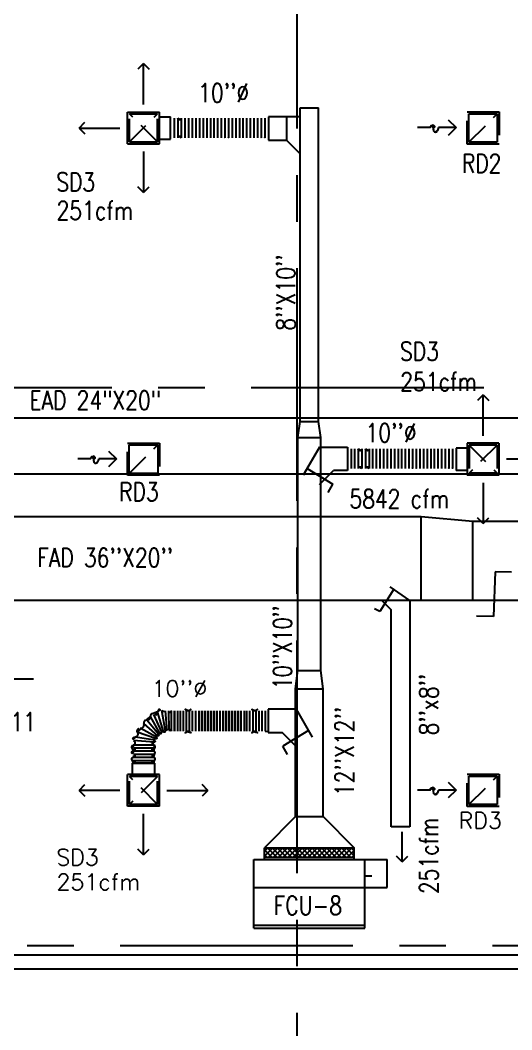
# Model space of a CAD drawing. Extents: x 417866029 to 417866302, y 43498040 to 43498122.
# Drawn here: x 417866083 to 417866088.28, y 43498077 to 43498087.85 of the extents above; entities that cross this region are included whole.
import ezdxf

# ---------------------------------------------------------------- set-up
doc = ezdxf.new("R2010")
doc.units = 0
doc.header["$MEASUREMENT"] = 0
doc.linetypes.add('CENTERX2', pattern=[4, 2.5, -0.5, 0.5, -0.5])
doc.linetypes.add('HIDDEN', pattern=[0.375, 0.25, -0.125])
doc.layers.get('0').update_dxf_attribs({"linetype": 'CONTINUOUS'})
for name, color, linetype in [('AXES', 11, 'CENTERX2'), ('DUCT', 6, 'CONTINUOUS'), ('EXDUCT', 10, 'CONTINUOUS'), ('FCU', 6, 'CONTINUOUS'), ('M-AC-FLEX', 7, 'CONTINUOUS'), ('M-EGU.', 2, 'CONTINUOUS'), ('M-TEXT', 2, 'CONTINUOUS'), ('PSUPPLY', 3, 'HIDDEN'), ('WALL', 9, 'CONTINUOUS')]:
    doc.layers.add(name, color=color, linetype=linetype)
doc.styles.add('ROMANS', font='ROMANS.shx', dxfattribs={"width": 0.6})

# ---------------------------------------------------------------- blocks, each defined once
blk = doc.blocks.new('*X40')
at = {"color": 0}
for p, q in [((-750, 2538), (-672, 2616)), ((-750, 2591), (-725, 2616)), ((-660, 2516), (-750, 2606)), ((-719, 2516), (-619, 2616)), ((-607, 2516), (-707, 2616)), ((-666, 2516), (-566, 2616)), ((-554, 2516), (-654, 2616)), ((-613, 2516), (-513, 2616)), ((-501, 2516), (-601, 2616)), ((-560, 2516), (-460, 2616)), ((-448, 2516), (-548, 2616)), ((-507, 2516), (-407, 2616)), ((-394, 2516), (-494, 2616)), ((-454, 2516), (-354, 2616)), ((-341, 2516), (-441, 2616)), ((-401, 2516), (-301, 2616)), ((-288, 2516), (-388, 2616)), ((-348, 2516), (-248, 2616)), ((-235, 2516), (-335, 2616)), ((-295, 2516), (-195, 2616)), ((-182, 2516), (-282, 2616)), ((-242, 2516), (-142, 2616)), ((-129, 2516), (-229, 2616)), ((-189, 2516), (-89, 2616)), ((-76, 2516), (-176, 2616)), ((-136, 2516), (-36, 2616)), ((-23, 2516), (-123, 2616)), ((-83, 2516), (17, 2616)), ((30, 2516), (-70, 2616)), ((-30, 2516), (70, 2616)), ((83, 2516), (-17, 2616)), ((23, 2516), (123, 2616)), ((136, 2516), (36, 2616)), ((76, 2516), (176, 2616)), ((189, 2516), (89, 2616)), ((215, 2543), (142, 2616)), ((215, 2596), (195, 2616)), ((-713, 2516), (-750, 2553)), ((129, 2516), (215, 2601)), ((182, 2516), (215, 2548))]:
    blk.add_line(p, q, dxfattribs=at)

msp = doc.modelspace()

# ---------------------------------------------------------------- linework, layer by layer
at = {"layer": 'AXES'}
for p, q in [((417866085.974, 43498046.686), (417866085.974, 43498105.506)), ((417866029.482, 43498083.906), (417866098.574, 43498083.906)), ((417866098.574, 43498077.906), (417866029.482, 43498077.906))]:
    msp.add_line(p, q, dxfattribs=at)
at = {"layer": 'DUCT'}
for p, q in [((417866086.01, 43498086.812), (417866085.666, 43498086.812)), ((417866085.666, 43498086.812), (417866085.666, 43498086.562)), ((417866085.86, 43498086.812), (417866085.86, 43498086.562)), ((417866085.666, 43498086.562), (417866085.86, 43498086.562)), ((417866086.01, 43498086.412), (417866085.86, 43498086.562)), ((417866086.215, 43498083.264), (417866086.041, 43498082.963)), ((417866086.215, 43498083.264), (417866086.515, 43498083.264)), ((417866086.515, 43498083.264), (417866086.515, 43498083.014)), ((417866086.083, 43498083.035), (417866086.36, 43498082.867)), ((417866086.215, 43498082.864), (417866086.365, 43498083.014)), ((417866086.515, 43498083.014), (417866086.365, 43498083.014)), ((417866087.013, 43498081.738), (417866086.862, 43498081.499)), ((417866087.186, 43498081.617), (417866086.976, 43498081.764)), ((417866086.886, 43498081.617), (417866086.986, 43498081.517)), ((417866087.186, 43498081.617), (417866087.186, 43498079.184)), ((417866086.862, 43498081.499), (417866086.806, 43498081.528)), ((417866086.862, 43498081.499), (417866086.862, 43498081.499)), ((417866086.986, 43498079.184), (417866086.986, 43498081.517)), ((417866085.964, 43498080.448), (417866085.664, 43498080.448)), ((417866085.664, 43498080.448), (417866085.664, 43498080.198)), ((417866085.964, 43498080.448), (417866086.138, 43498080.147)), ((417866085.664, 43498080.198), (417866085.814, 43498080.198)), ((417866085.964, 43498080.048), (417866085.814, 43498080.198)), ((417866086.097, 43498080.218), (417866085.82, 43498080.051)), ((417866087.186, 43498079.184), (417866086.986, 43498079.184))]:
    msp.add_line(p, q, dxfattribs=at)
at = {"layer": 'DUCT', "linetype": 'ByBlock'}
for p, q in [((417866086.006, 43498083.539), (417866086.006, 43498086.909)), ((417866086.006, 43498086.909), (417866086.206, 43498086.909)), ((417866086.206, 43498083.539), (417866086.206, 43498086.909)), ((417866085.981, 43498083.369), (417866086.006, 43498083.539)), ((417866086.006, 43498083.539), (417866086.206, 43498083.539)), ((417866086.231, 43498083.369), (417866086.206, 43498083.539)), ((417866085.981, 43498080.863), (417866085.981, 43498083.369)), ((417866085.981, 43498083.369), (417866086.231, 43498083.369)), ((417866086.231, 43498080.863), (417866086.231, 43498083.369)), ((417866081.583, 43498082.52), (417866087.309, 43498082.52)), ((417866087.309, 43498081.62), (417866087.309, 43498082.52)), ((417866087.309, 43498082.52), (417866087.863, 43498082.47)), ((417866087.863, 43498082.47), (417866088.37, 43498082.47)), ((417866087.863, 43498081.62), (417866087.863, 43498082.47)), ((417866088.102, 43498081.924), (417866088.084, 43498081.443)), ((417866088.28, 43498081.919), (417866088.102, 43498081.924)), ((417866081.583, 43498081.62), (417866098.303, 43498081.62)), ((417866088.084, 43498081.443), (417866087.901, 43498081.447)), ((417866085.956, 43498080.667), (417866085.981, 43498080.863)), ((417866085.981, 43498080.863), (417866086.231, 43498080.863)), ((417866086.256, 43498080.667), (417866086.231, 43498080.863)), ((417866085.956, 43498079.296), (417866085.956, 43498080.667)), ((417866085.956, 43498080.667), (417866086.256, 43498080.667)), ((417866086.256, 43498079.296), (417866086.256, 43498080.667)), ((417866085.956, 43498079.296), (417866085.623, 43498078.959)), ((417866085.956, 43498079.296), (417866086.256, 43498079.296)), ((417866086.256, 43498079.296), (417866086.588, 43498078.959))]:
    msp.add_line(p, q, dxfattribs=at)
at = {"layer": 'DUCT', "linetype": 'HIDDEN'}
for p, q in [((417866086.308, 43498082.777), (417866086.36, 43498082.867)), ((417866085.872, 43498079.961), (417866085.82, 43498080.051))]:
    msp.add_line(p, q, dxfattribs=at)
at = {"layer": 'EXDUCT', "linetype": 'ByBlock'}
for p, q in [((417866082.083, 43498083.578), (417866097.089, 43498083.578)), ((417866081.683, 43498082.978), (417866097.089, 43498082.978))]:
    msp.add_line(p, q, dxfattribs=at)
at = {"layer": 'FCU', "color": 3}
for p, q in [((417866085.623, 43498078.959), (417866086.588, 43498078.959)), ((417866085.623, 43498078.834), (417866085.623, 43498078.959)), ((417866086.588, 43498078.834), (417866086.588, 43498078.959)), ((417866085.623, 43498078.859), (417866086.588, 43498078.859)), ((417866086.703, 43498078.834), (417866086.941, 43498078.834)), ((417866086.941, 43498078.534), (417866086.941, 43498078.834)), ((417866086.703, 43498078.659), (417866086.776, 43498078.659)), ((417866086.703, 43498078.534), (417866086.941, 43498078.534)), ((417866085.509, 43498078.129), (417866086.703, 43498078.129))]:
    msp.add_line(p, q, dxfattribs=at)
at = {"layer": 'FCU', "color": 6}
for p, q in [((417866085.509, 43498078.097), (417866085.509, 43498078.834)), ((417866085.509, 43498078.834), (417866086.703, 43498078.834)), ((417866086.703, 43498078.097), (417866086.703, 43498078.834)), ((417866085.509, 43498078.534), (417866086.703, 43498078.534)), ((417866085.509, 43498078.097), (417866086.703, 43498078.097))]:
    msp.add_line(p, q, dxfattribs=at)
at = {"layer": 'M-AC-FLEX', "color": 11}
for p, q in [((417866084.653, 43498086.798), (417866084.653, 43498086.587)), ((417866084.691, 43498086.798), (417866084.691, 43498086.587)), ((417866084.691, 43498086.798), (417866084.691, 43498086.587)), ((417866084.73, 43498086.798), (417866084.73, 43498086.587)), ((417866084.73, 43498086.798), (417866084.73, 43498086.587)), ((417866084.769, 43498086.798), (417866084.769, 43498086.587)), ((417866084.808, 43498086.798), (417866084.808, 43498086.587)), ((417866084.847, 43498086.798), (417866084.847, 43498086.587)), ((417866084.886, 43498086.798), (417866084.886, 43498086.587)), ((417866084.925, 43498086.798), (417866084.925, 43498086.587)), ((417866084.964, 43498086.798), (417866084.964, 43498086.587)), ((417866085.003, 43498086.798), (417866085.003, 43498086.587)), ((417866085.042, 43498086.798), (417866085.042, 43498086.587)), ((417866085.081, 43498086.798), (417866085.081, 43498086.587)), ((417866085.12, 43498086.798), (417866085.12, 43498086.587)), ((417866085.159, 43498086.798), (417866085.159, 43498086.587)), ((417866085.198, 43498086.798), (417866085.198, 43498086.587)), ((417866085.237, 43498086.798), (417866085.237, 43498086.587)), ((417866085.276, 43498086.798), (417866085.276, 43498086.587)), ((417866085.315, 43498086.798), (417866085.315, 43498086.587)), ((417866085.354, 43498086.798), (417866085.354, 43498086.587)), ((417866085.393, 43498086.798), (417866085.393, 43498086.587)), ((417866085.432, 43498086.798), (417866085.432, 43498086.587)), ((417866085.471, 43498086.798), (417866085.471, 43498086.587)), ((417866085.51, 43498086.798), (417866085.51, 43498086.587)), ((417866085.549, 43498086.798), (417866085.549, 43498086.587)), ((417866085.588, 43498086.798), (417866085.588, 43498086.587)), ((417866085.627, 43498086.798), (417866085.627, 43498086.587)), ((417866086.554, 43498083.245), (417866086.554, 43498083.034)), ((417866086.593, 43498083.245), (417866086.593, 43498083.034)), ((417866086.632, 43498083.245), (417866086.632, 43498083.034)), ((417866086.632, 43498083.245), (417866086.632, 43498083.034)), ((417866086.671, 43498083.245), (417866086.671, 43498083.034)), ((417866086.671, 43498083.245), (417866086.671, 43498083.034)), ((417866086.671, 43498083.245), (417866086.671, 43498083.034)), ((417866086.709, 43498083.245), (417866086.709, 43498083.034)), ((417866086.709, 43498083.245), (417866086.709, 43498083.034)), ((417866086.709, 43498083.245), (417866086.709, 43498083.034)), ((417866086.748, 43498083.245), (417866086.748, 43498083.034)), ((417866086.748, 43498083.245), (417866086.748, 43498083.034)), ((417866086.786, 43498083.245), (417866086.786, 43498083.034)), ((417866086.825, 43498083.245), (417866086.825, 43498083.034)), ((417866086.864, 43498083.245), (417866086.864, 43498083.034)), ((417866086.903, 43498083.245), (417866086.903, 43498083.034)), ((417866086.942, 43498083.245), (417866086.942, 43498083.034)), ((417866086.981, 43498083.245), (417866086.981, 43498083.034)), ((417866087.02, 43498083.245), (417866087.02, 43498083.034)), ((417866087.059, 43498083.245), (417866087.059, 43498083.034)), ((417866087.098, 43498083.245), (417866087.098, 43498083.034)), ((417866087.137, 43498083.245), (417866087.137, 43498083.034)), ((417866087.176, 43498083.245), (417866087.176, 43498083.034)), ((417866087.215, 43498083.245), (417866087.215, 43498083.034)), ((417866087.254, 43498083.245), (417866087.254, 43498083.034)), ((417866087.293, 43498083.245), (417866087.293, 43498083.034)), ((417866087.332, 43498083.245), (417866087.332, 43498083.034)), ((417866087.371, 43498083.245), (417866087.371, 43498083.034)), ((417866087.41, 43498083.245), (417866087.41, 43498083.034)), ((417866087.449, 43498083.245), (417866087.449, 43498083.034)), ((417866087.488, 43498083.245), (417866087.488, 43498083.034)), ((417866087.527, 43498083.245), (417866087.527, 43498083.034)), ((417866087.566, 43498083.245), (417866087.566, 43498083.034)), ((417866087.605, 43498083.245), (417866087.605, 43498083.034)), ((417866087.644, 43498083.245), (417866087.644, 43498083.034)), ((417866084.539, 43498080.208), (417866084.475, 43498080.42)), ((417866084.559, 43498080.212), (417866084.522, 43498080.436)), ((417866084.577, 43498080.219), (417866084.559, 43498080.43)), ((417866084.592, 43498080.43), (417866084.595, 43498080.222)), ((417866084.624, 43498080.212), (417866084.624, 43498080.43)), ((417866084.657, 43498080.212), (417866084.657, 43498080.43)), ((417866084.657, 43498080.43), (417866084.657, 43498080.212)), ((417866084.69, 43498080.43), (417866084.69, 43498080.212)), ((417866084.722, 43498080.212), (417866084.722, 43498080.43)), ((417866084.754, 43498080.212), (417866084.754, 43498080.43)), ((417866084.787, 43498080.212), (417866084.787, 43498080.43)), ((417866084.787, 43498080.212), (417866084.787, 43498080.43)), ((417866084.787, 43498080.212), (417866084.787, 43498080.43)), ((417866084.787, 43498080.212), (417866084.787, 43498080.43)), ((417866084.819, 43498080.212), (417866084.819, 43498080.43)), ((417866084.819, 43498080.212), (417866084.819, 43498080.43)), ((417866084.819, 43498080.212), (417866084.819, 43498080.43)), ((417866084.819, 43498080.212), (417866084.819, 43498080.43)), ((417866084.852, 43498080.212), (417866084.852, 43498080.43)), ((417866084.885, 43498080.212), (417866084.885, 43498080.43)), ((417866084.917, 43498080.43), (417866084.917, 43498080.212)), ((417866084.949, 43498080.212), (417866084.949, 43498080.43)), ((417866084.949, 43498080.43), (417866084.949, 43498080.212)), ((417866084.949, 43498080.212), (417866084.949, 43498080.43)), ((417866084.982, 43498080.212), (417866084.982, 43498080.43)), ((417866084.982, 43498080.212), (417866084.982, 43498080.43)), ((417866084.982, 43498080.43), (417866084.982, 43498080.212)), ((417866085.014, 43498080.43), (417866085.014, 43498080.212)), ((417866085.014, 43498080.212), (417866085.014, 43498080.43)), ((417866085.046, 43498080.212), (417866085.046, 43498080.43)), ((417866085.046, 43498080.43), (417866085.046, 43498080.212)), ((417866085.079, 43498080.212), (417866085.079, 43498080.43)), ((417866085.079, 43498080.212), (417866085.079, 43498080.43)), ((417866085.079, 43498080.43), (417866085.079, 43498080.212)), ((417866085.112, 43498080.212), (417866085.112, 43498080.43)), ((417866085.112, 43498080.43), (417866085.112, 43498080.212)), ((417866085.112, 43498080.212), (417866085.112, 43498080.43)), ((417866085.144, 43498080.43), (417866085.144, 43498080.212)), ((417866085.176, 43498080.43), (417866085.176, 43498080.212)), ((417866085.209, 43498080.212), (417866085.209, 43498080.43)), ((417866085.209, 43498080.43), (417866085.209, 43498080.212)), ((417866085.209, 43498080.212), (417866085.209, 43498080.43)), ((417866085.241, 43498080.212), (417866085.241, 43498080.43)), ((417866085.241, 43498080.212), (417866085.241, 43498080.43)), ((417866085.241, 43498080.43), (417866085.241, 43498080.212)), ((417866085.274, 43498080.212), (417866085.274, 43498080.43)), ((417866085.274, 43498080.43), (417866085.274, 43498080.212)), ((417866085.306, 43498080.43), (417866085.306, 43498080.212)), ((417866085.306, 43498080.212), (417866085.306, 43498080.43)), ((417866085.339, 43498080.212), (417866085.339, 43498080.43)), ((417866085.339, 43498080.212), (417866085.339, 43498080.43)), ((417866085.339, 43498080.43), (417866085.339, 43498080.212)), ((417866085.371, 43498080.212), (417866085.371, 43498080.43)), ((417866085.371, 43498080.43), (417866085.371, 43498080.212)), ((417866085.371, 43498080.212), (417866085.371, 43498080.43)), ((417866085.404, 43498080.43), (417866085.404, 43498080.212)), ((417866085.436, 43498080.212), (417866085.436, 43498080.43)), ((417866085.468, 43498080.212), (417866085.468, 43498080.43)), ((417866085.501, 43498080.212), (417866085.501, 43498080.43)), ((417866085.501, 43498080.212), (417866085.501, 43498080.43)), ((417866085.501, 43498080.212), (417866085.501, 43498080.43)), ((417866085.501, 43498080.212), (417866085.501, 43498080.43)), ((417866085.534, 43498080.212), (417866085.534, 43498080.43)), ((417866085.534, 43498080.212), (417866085.534, 43498080.43)), ((417866085.534, 43498080.212), (417866085.534, 43498080.43)), ((417866085.534, 43498080.212), (417866085.534, 43498080.43)), ((417866085.566, 43498080.212), (417866085.566, 43498080.43)), ((417866085.599, 43498080.212), (417866085.599, 43498080.43)), ((417866085.631, 43498080.43), (417866085.631, 43498080.212)), ((417866084.484, 43498080.179), (417866084.362, 43498080.328)), ((417866084.498, 43498080.19), (417866084.398, 43498080.37)), ((417866084.519, 43498080.2), (417866084.434, 43498080.392)), ((417866084.454, 43498080.134), (417866084.256, 43498080.201)), ((417866084.465, 43498080.147), (417866084.289, 43498080.243)), ((417866084.476, 43498080.163), (417866084.329, 43498080.295)), ((417866084.433, 43498080.094), (417866084.216, 43498080.111)), ((417866084.444, 43498080.116), (417866084.236, 43498080.147)), ((417866084.433, 43498080.062), (417866084.215, 43498080.062)), ((417866084.433, 43498080.029), (417866084.215, 43498080.029)), ((417866084.433, 43498079.997), (417866084.215, 43498079.997)), ((417866084.215, 43498079.965), (417866084.433, 43498079.965)), ((417866084.215, 43498079.932), (417866084.433, 43498079.932)), ((417866084.215, 43498079.899), (417866084.433, 43498079.899)), ((417866084.215, 43498079.899), (417866084.433, 43498079.899)), ((417866084.215, 43498079.867), (417866084.433, 43498079.867)), ((417866084.215, 43498079.867), (417866084.433, 43498079.867))]:
    msp.add_line(p, q, dxfattribs=at)
at = {"layer": 'M-AC-FLEX'}
for points in [[(417866084.614, 43498086.798, 1), (417866084.653, 43498086.798, -1.018005), (417866084.691, 43498086.798)], [(417866084.886, 43498086.798, -1), (417866084.847, 43498086.798, 1), (417866084.808, 43498086.798, -1), (417866084.769, 43498086.798, 1.018005), (417866084.73, 43498086.798)], [(417866084.847, 43498086.798, 1), (417866084.886, 43498086.798, -1), (417866084.925, 43498086.798)], [(417866084.964, 43498086.798, -1), (417866084.925, 43498086.798, 1), (417866084.886, 43498086.798)], [(417866084.925, 43498086.798, 1), (417866084.964, 43498086.798, -1), (417866085.003, 43498086.798)], [(417866085.042, 43498086.798, -1), (417866085.003, 43498086.798, 1), (417866084.964, 43498086.798)], [(417866085.003, 43498086.798, 1), (417866085.042, 43498086.798, -1), (417866085.081, 43498086.798, 0.000618), (417866085.081, 43498086.798, 0.000618)], [(417866085.12, 43498086.798, -1), (417866085.081, 43498086.798, 1), (417866085.042, 43498086.798, -0.000618), (417866085.042, 43498086.798, -0.000618)], [(417866085.081, 43498086.798, 1), (417866085.12, 43498086.798, -1), (417866085.159, 43498086.798)], [(417866085.198, 43498086.798, -1), (417866085.159, 43498086.798, 1), (417866085.12, 43498086.798)], [(417866085.159, 43498086.798, 1), (417866085.198, 43498086.798, -1), (417866085.237, 43498086.798)], [(417866085.236, 43498086.795, 1.091277), (417866085.198, 43498086.798)], [(417866085.198, 43498086.795, -1.091277), (417866085.237, 43498086.798)], [(417866085.276, 43498086.798, -1), (417866085.237, 43498086.798, 1), (417866085.198, 43498086.798)], [(417866085.237, 43498086.798, 1), (417866085.276, 43498086.798, -1), (417866085.315, 43498086.798)], [(417866085.354, 43498086.798, -1), (417866085.315, 43498086.798, 1), (417866085.276, 43498086.798)], [(417866085.315, 43498086.798, 1), (417866085.354, 43498086.798, -1), (417866085.393, 43498086.798, 0.000618), (417866085.393, 43498086.798, 0.000618)], [(417866085.432, 43498086.798, -1), (417866085.393, 43498086.798, 1), (417866085.354, 43498086.798, -0.000618), (417866085.354, 43498086.798, -0.000618)], [(417866085.393, 43498086.798, 1), (417866085.432, 43498086.798, -1), (417866085.471, 43498086.798, 0.000618), (417866085.471, 43498086.798, 0.000618)], [(417866085.51, 43498086.798, -1), (417866085.471, 43498086.798, 1), (417866085.432, 43498086.798, -0.000618), (417866085.432, 43498086.798, -0.000618)], [(417866085.471, 43498086.798, 1), (417866085.51, 43498086.798, -1), (417866085.549, 43498086.798)], [(417866085.588, 43498086.798, -1), (417866085.549, 43498086.798, 1), (417866085.51, 43498086.798)], [(417866085.549, 43498086.798, 1), (417866085.588, 43498086.798, -1), (417866085.627, 43498086.798)], [(417866085.588, 43498086.795, -1.091277), (417866085.627, 43498086.798)], [(417866085.666, 43498086.798, -1), (417866085.627, 43498086.798, 1), (417866085.588, 43498086.798)], [(417866085.626, 43498086.795, 1.091277), (417866085.588, 43498086.798)], [(417866085.627, 43498086.798, 0.998764), (417866085.666, 43498086.798, 0.998764)], [(417866084.614, 43498086.587, -1), (417866084.653, 43498086.587, 1.018005), (417866084.691, 43498086.587)], [(417866084.886, 43498086.587, 1), (417866084.847, 43498086.587, -1), (417866084.808, 43498086.587, 1), (417866084.769, 43498086.587, -1.018005), (417866084.73, 43498086.587)], [(417866084.847, 43498086.587, -1), (417866084.886, 43498086.587, 1), (417866084.925, 43498086.587)], [(417866084.964, 43498086.587, 1), (417866084.925, 43498086.587, -1), (417866084.886, 43498086.587)], [(417866084.925, 43498086.587, -1), (417866084.964, 43498086.587, 1), (417866085.003, 43498086.587)], [(417866085.042, 43498086.587, 1), (417866085.003, 43498086.587, -1), (417866084.964, 43498086.587)], [(417866085.003, 43498086.587, -1), (417866085.042, 43498086.587, 1), (417866085.081, 43498086.587)], [(417866085.12, 43498086.587, 1), (417866085.081, 43498086.587, -1), (417866085.042, 43498086.587)], [(417866085.081, 43498086.587, -1), (417866085.12, 43498086.587, 1), (417866085.159, 43498086.587)], [(417866085.198, 43498086.587, 1), (417866085.159, 43498086.587, -1), (417866085.12, 43498086.587)], [(417866085.159, 43498086.587, -1), (417866085.198, 43498086.587, 1), (417866085.237, 43498086.587)], [(417866085.276, 43498086.587, 1), (417866085.237, 43498086.587, -1), (417866085.198, 43498086.587)], [(417866085.237, 43498086.587, -1), (417866085.276, 43498086.587, 1), (417866085.315, 43498086.587)], [(417866085.354, 43498086.587, 1), (417866085.315, 43498086.587, -1), (417866085.276, 43498086.587)], [(417866085.315, 43498086.587, -1), (417866085.354, 43498086.587, 1), (417866085.393, 43498086.587)], [(417866085.432, 43498086.587, 1), (417866085.393, 43498086.587, -1), (417866085.354, 43498086.587)], [(417866085.393, 43498086.587, -1), (417866085.432, 43498086.587, 1), (417866085.471, 43498086.587)], [(417866085.51, 43498086.587, 1), (417866085.471, 43498086.587, -1), (417866085.432, 43498086.587)], [(417866085.471, 43498086.587, -1), (417866085.51, 43498086.587, 1), (417866085.549, 43498086.587)], [(417866085.588, 43498086.587, 1), (417866085.549, 43498086.587, -1), (417866085.51, 43498086.587)], [(417866085.549, 43498086.587, -1), (417866085.588, 43498086.587, 1), (417866085.627, 43498086.587)], [(417866085.666, 43498086.587, 1), (417866085.627, 43498086.587, -1), (417866085.588, 43498086.587)], [(417866085.627, 43498086.587, -1), (417866085.666, 43498086.587)], [(417866085.196, 43498086.595, -0.100539), (417866085.198, 43498086.587, 1), (417866085.237, 43498086.587)], [(417866085.238, 43498086.595, 0.100539), (417866085.237, 43498086.587, -1), (417866085.198, 43498086.587)], [(417866085.586, 43498086.595, -0.100539), (417866085.588, 43498086.587, 1), (417866085.627, 43498086.587)], [(417866085.628, 43498086.595, 0.100539), (417866085.627, 43498086.587, -1), (417866085.588, 43498086.587)], [(417866085.666, 43498086.587, 0.000874), (417866085.666, 43498086.587, 0.000874)], [(417866086.515, 43498083.245, -1), (417866086.554, 43498083.245, 1), (417866086.593, 43498083.245, -1.018005), (417866086.632, 43498083.245)], [(417866086.632, 43498083.245, 1), (417866086.671, 43498083.245, -1.018005), (417866086.709, 43498083.245)], [(417866086.748, 43498083.245, -1), (417866086.709, 43498083.245, 1.018005), (417866086.671, 43498083.245)], [(417866086.903, 43498083.245, -1), (417866086.864, 43498083.245, 1), (417866086.825, 43498083.245, -1), (417866086.786, 43498083.245, 1.018005), (417866086.748, 43498083.245)], [(417866086.864, 43498083.245, 1), (417866086.903, 43498083.245, -1), (417866086.942, 43498083.245)], [(417866086.981, 43498083.245, -1), (417866086.942, 43498083.245, 1), (417866086.903, 43498083.245)], [(417866086.942, 43498083.245, 1), (417866086.981, 43498083.245, -1), (417866087.02, 43498083.245)], [(417866087.059, 43498083.245, -1), (417866087.02, 43498083.245, 1), (417866086.981, 43498083.245)], [(417866087.02, 43498083.245, 1), (417866087.059, 43498083.245, -1), (417866087.098, 43498083.245, 0.000618), (417866087.098, 43498083.245, 0.000618)], [(417866087.137, 43498083.245, -1), (417866087.098, 43498083.245, 1), (417866087.059, 43498083.245, -0.000618), (417866087.059, 43498083.245, -0.000618)], [(417866087.098, 43498083.245, 1), (417866087.137, 43498083.245, -1), (417866087.176, 43498083.245)], [(417866087.215, 43498083.245, -1), (417866087.176, 43498083.245, 1), (417866087.137, 43498083.245)], [(417866087.176, 43498083.245, 1), (417866087.215, 43498083.245, -1), (417866087.254, 43498083.245)], [(417866087.254, 43498083.242, 1.091277), (417866087.215, 43498083.245)], [(417866087.216, 43498083.242, -1.091277), (417866087.254, 43498083.245)], [(417866087.293, 43498083.245, -1), (417866087.254, 43498083.245, 1), (417866087.215, 43498083.245)], [(417866087.254, 43498083.245, 1), (417866087.293, 43498083.245, -1), (417866087.332, 43498083.245)], [(417866087.371, 43498083.245, -1), (417866087.332, 43498083.245, 1), (417866087.293, 43498083.245)], [(417866087.332, 43498083.245, 1), (417866087.371, 43498083.245, -1), (417866087.41, 43498083.245, 0.000618), (417866087.41, 43498083.245, 0.000618)], [(417866087.449, 43498083.245, -1), (417866087.41, 43498083.245, 1), (417866087.371, 43498083.245, -0.000618), (417866087.371, 43498083.245, -0.000618)], [(417866087.41, 43498083.245, 1), (417866087.449, 43498083.245, -1), (417866087.488, 43498083.245, 0.000618), (417866087.488, 43498083.245, 0.000618)], [(417866087.527, 43498083.245, -1), (417866087.488, 43498083.245, 1), (417866087.449, 43498083.245, -0.000618), (417866087.449, 43498083.245, -0.000618)], [(417866087.488, 43498083.245, 1), (417866087.527, 43498083.245, -1), (417866087.566, 43498083.245)], [(417866087.605, 43498083.245, -1), (417866087.566, 43498083.245, 1), (417866087.527, 43498083.245)], [(417866087.566, 43498083.245, 1), (417866087.605, 43498083.245, -1), (417866087.644, 43498083.245)], [(417866087.606, 43498083.242, -1.091277), (417866087.644, 43498083.245)], [(417866087.683, 43498083.245, -1), (417866087.644, 43498083.245, 1), (417866087.605, 43498083.245)], [(417866087.644, 43498083.242, 1.091277), (417866087.605, 43498083.245)], [(417866087.644, 43498083.245, 0.998764), (417866087.683, 43498083.245, 0.998764)], [(417866086.515, 43498083.034, 1), (417866086.554, 43498083.034, -1), (417866086.593, 43498083.034, 1.018005), (417866086.632, 43498083.034)], [(417866086.632, 43498083.034, -1), (417866086.671, 43498083.034, 1.018005), (417866086.709, 43498083.034)], [(417866086.748, 43498083.034, 1), (417866086.709, 43498083.034, -1.018005), (417866086.671, 43498083.034)], [(417866086.903, 43498083.034, 1), (417866086.864, 43498083.034, -1), (417866086.825, 43498083.034, 1), (417866086.786, 43498083.034, -1.018005), (417866086.748, 43498083.034)], [(417866086.864, 43498083.034, -1), (417866086.903, 43498083.034, 1), (417866086.942, 43498083.034)], [(417866086.981, 43498083.034, 1), (417866086.942, 43498083.034, -1), (417866086.903, 43498083.034)], [(417866086.942, 43498083.034, -1), (417866086.981, 43498083.034, 1), (417866087.02, 43498083.034)], [(417866087.059, 43498083.034, 1), (417866087.02, 43498083.034, -1), (417866086.981, 43498083.034)], [(417866087.02, 43498083.034, -1), (417866087.059, 43498083.034, 1), (417866087.098, 43498083.034)], [(417866087.137, 43498083.034, 1), (417866087.098, 43498083.034, -1), (417866087.059, 43498083.034)], [(417866087.098, 43498083.034, -1), (417866087.137, 43498083.034, 1), (417866087.176, 43498083.034)], [(417866087.215, 43498083.034, 1), (417866087.176, 43498083.034, -1), (417866087.137, 43498083.034)], [(417866087.176, 43498083.034, -1), (417866087.215, 43498083.034, 1), (417866087.254, 43498083.034)], [(417866087.214, 43498083.042, -0.100539), (417866087.215, 43498083.034, 1), (417866087.254, 43498083.034)], [(417866087.293, 43498083.034, 1), (417866087.254, 43498083.034, -1), (417866087.215, 43498083.034)], [(417866087.256, 43498083.042, 0.100539), (417866087.254, 43498083.034, -1), (417866087.215, 43498083.034)], [(417866087.254, 43498083.034, -1), (417866087.293, 43498083.034, 1), (417866087.332, 43498083.034)], [(417866087.371, 43498083.034, 1), (417866087.332, 43498083.034, -1), (417866087.293, 43498083.034)], [(417866087.332, 43498083.034, -1), (417866087.371, 43498083.034, 1), (417866087.41, 43498083.034)], [(417866087.449, 43498083.034, 1), (417866087.41, 43498083.034, -1), (417866087.371, 43498083.034)], [(417866087.41, 43498083.034, -1), (417866087.449, 43498083.034, 1), (417866087.488, 43498083.034)], [(417866087.527, 43498083.034, 1), (417866087.488, 43498083.034, -1), (417866087.449, 43498083.034)], [(417866087.488, 43498083.034, -1), (417866087.527, 43498083.034, 1), (417866087.566, 43498083.034)], [(417866087.605, 43498083.034, 1), (417866087.566, 43498083.034, -1), (417866087.527, 43498083.034)], [(417866087.566, 43498083.034, -1), (417866087.605, 43498083.034, 1), (417866087.644, 43498083.034)], [(417866087.604, 43498083.042, -0.100539), (417866087.605, 43498083.034, 1), (417866087.644, 43498083.034)], [(417866087.683, 43498083.034, 1), (417866087.644, 43498083.034, -1), (417866087.605, 43498083.034)], [(417866087.646, 43498083.042, 0.100539), (417866087.644, 43498083.034, -1), (417866087.605, 43498083.034)], [(417866087.644, 43498083.034, -1), (417866087.683, 43498083.034)], [(417866084.475, 43498080.42, -0.652763), (417866084.434, 43498080.392, 0.764077), (417866084.398, 43498080.37, -0.428567), (417866084.362, 43498080.328, 0.696093), (417866084.329, 43498080.295)], [(417866084.475, 43498080.42, -0.665042), (417866084.522, 43498080.436)], [(417866084.522, 43498080.435, 0.575939), (417866084.559, 43498080.43, -1), (417866084.592, 43498080.43)], [(417866084.624, 43498080.43, -1), (417866084.592, 43498080.43, 1), (417866084.559, 43498080.43)], [(417866084.592, 43498080.43, 1), (417866084.624, 43498080.43, -1), (417866084.657, 43498080.43)], [(417866084.624, 43498080.43, -0.606794), (417866084.599, 43498080.417, -0.606794)], [(417866084.657, 43498080.43, 1), (417866084.624, 43498080.43)], [(417866084.624, 43498080.43, -1), (417866084.657, 43498080.43)], [(417866084.69, 43498080.43, -1), (417866084.657, 43498080.43, 1), (417866084.624, 43498080.43)], [(417866084.657, 43498080.43, 1), (417866084.69, 43498080.43)], [(417866084.819, 43498080.43, -1), (417866084.787, 43498080.43, 1), (417866084.754, 43498080.43, -1), (417866084.722, 43498080.43, 1.018005), (417866084.69, 43498080.43)], [(417866084.819, 43498080.43, -1), (417866084.787, 43498080.43, 0.67797), (417866084.759, 43498080.441, 0.67797)], [(417866084.819, 43498080.43, -1), (417866084.787, 43498080.43, 0.204245), (417866084.782, 43498080.442, 0.204245)], [(417866084.782, 43498080.442, -0.204245), (417866084.787, 43498080.43)], [(417866084.819, 43498080.43, -1), (417866084.787, 43498080.43, 0.204245), (417866084.782, 43498080.442, 0.204245)], [(417866084.782, 43498080.442, -0.204245), (417866084.787, 43498080.43)], [(417866084.787, 43498080.43, 1), (417866084.819, 43498080.43, -0.67797), (417866084.848, 43498080.441, -0.67797)], [(417866084.787, 43498080.43, 1), (417866084.819, 43498080.43, -1), (417866084.852, 43498080.43, 1), (417866084.885, 43498080.43, -1.018005), (417866084.917, 43498080.43)], [(417866084.787, 43498080.43, 1), (417866084.819, 43498080.43, -0.204245), (417866084.824, 43498080.442, -0.204245)], [(417866084.787, 43498080.43, 1), (417866084.819, 43498080.43, -0.204245), (417866084.824, 43498080.442, -0.204245)], [(417866084.824, 43498080.442, 0.204245), (417866084.819, 43498080.43)], [(417866084.824, 43498080.442, 0.204245), (417866084.819, 43498080.43)], [(417866084.917, 43498080.43, 1), (417866084.949, 43498080.43, -1), (417866084.982, 43498080.43)], [(417866084.949, 43498080.43, -1), (417866084.917, 43498080.43)], [(417866084.949, 43498080.43, -1), (417866084.982, 43498080.43)], [(417866084.982, 43498080.43, 1), (417866084.949, 43498080.43)], [(417866084.982, 43498080.43, 1), (417866084.949, 43498080.43)], [(417866084.949, 43498080.43, -1), (417866084.982, 43498080.43)], [(417866085.014, 43498080.43, -1), (417866084.982, 43498080.43, 1), (417866084.949, 43498080.43)], [(417866084.982, 43498080.43, 0.998256), (417866085.014, 43498080.43, -1.018005), (417866085.046, 43498080.43)], [(417866084.982, 43498080.43, 1), (417866085.014, 43498080.43)], [(417866085.079, 43498080.43, -0.998256), (417866085.046, 43498080.43, 1.018005), (417866085.014, 43498080.43)], [(417866085.046, 43498080.43, 1), (417866085.079, 43498080.43, -1), (417866085.112, 43498080.43)], [(417866085.079, 43498080.43, -1), (417866085.046, 43498080.43)], [(417866085.112, 43498080.43, 1), (417866085.079, 43498080.43)], [(417866085.079, 43498080.43, -1), (417866085.112, 43498080.43)], [(417866085.144, 43498080.43, -1), (417866085.112, 43498080.43, 1), (417866085.079, 43498080.43)], [(417866085.079, 43498080.43, -1), (417866085.112, 43498080.43)], [(417866085.112, 43498080.43, 1), (417866085.079, 43498080.43)], [(417866085.112, 43498080.43, 1), (417866085.144, 43498080.43)], [(417866085.176, 43498080.43, 1.018005), (417866085.144, 43498080.43)], [(417866085.144, 43498080.43, -1.018005), (417866085.176, 43498080.43)], [(417866085.176, 43498080.43, 1), (417866085.209, 43498080.43, -1), (417866085.241, 43498080.43)], [(417866085.209, 43498080.43, -1), (417866085.176, 43498080.43)], [(417866085.209, 43498080.43, -1), (417866085.241, 43498080.43)], [(417866085.241, 43498080.43, 1), (417866085.209, 43498080.43)], [(417866085.241, 43498080.43, 1), (417866085.209, 43498080.43)], [(417866085.209, 43498080.43, -1), (417866085.241, 43498080.43)], [(417866085.274, 43498080.43, -1), (417866085.241, 43498080.43, 1), (417866085.209, 43498080.43)], [(417866085.241, 43498080.43, 0.998256), (417866085.274, 43498080.43, -1.018005), (417866085.306, 43498080.43)], [(417866085.241, 43498080.43, 1), (417866085.274, 43498080.43)], [(417866085.339, 43498080.43, -0.998256), (417866085.306, 43498080.43, 1.018005), (417866085.274, 43498080.43)], [(417866085.306, 43498080.43, 1), (417866085.339, 43498080.43, -1), (417866085.371, 43498080.43)], [(417866085.339, 43498080.43, -1), (417866085.306, 43498080.43)], [(417866085.371, 43498080.43, 1), (417866085.339, 43498080.43)], [(417866085.339, 43498080.43, -1), (417866085.371, 43498080.43)], [(417866085.404, 43498080.43, -1), (417866085.371, 43498080.43, 1), (417866085.339, 43498080.43)], [(417866085.339, 43498080.43, -1), (417866085.371, 43498080.43)], [(417866085.371, 43498080.43, 1), (417866085.339, 43498080.43)], [(417866085.371, 43498080.43, 1), (417866085.404, 43498080.43)], [(417866085.534, 43498080.43, -1), (417866085.501, 43498080.43, 1), (417866085.468, 43498080.43, -1), (417866085.436, 43498080.43, 1.018005), (417866085.404, 43498080.43)], [(417866085.534, 43498080.43, -1), (417866085.501, 43498080.43, 0.67797), (417866085.473, 43498080.441, 0.67797)], [(417866085.534, 43498080.43, -1), (417866085.501, 43498080.43, 0.204245), (417866085.496, 43498080.442, 0.204245)], [(417866085.496, 43498080.442, -0.204245), (417866085.501, 43498080.43)], [(417866085.534, 43498080.43, -1), (417866085.501, 43498080.43, 0.204245), (417866085.496, 43498080.442, 0.204245)], [(417866085.496, 43498080.442, -0.204245), (417866085.501, 43498080.43)], [(417866085.501, 43498080.43, 1), (417866085.534, 43498080.43, -1), (417866085.566, 43498080.43, 1), (417866085.599, 43498080.43, -1.018005), (417866085.631, 43498080.43)], [(417866085.501, 43498080.43, 1), (417866085.534, 43498080.43, -0.67797), (417866085.562, 43498080.441, -0.67797)], [(417866085.501, 43498080.43, 1), (417866085.534, 43498080.43, -0.204245), (417866085.539, 43498080.442, -0.204245)], [(417866085.501, 43498080.43, 1), (417866085.534, 43498080.43, -0.204245), (417866085.539, 43498080.442, -0.204245)], [(417866085.539, 43498080.442, 0.204245), (417866085.534, 43498080.43)], [(417866085.539, 43498080.442, 0.204245), (417866085.534, 43498080.43)], [(417866085.663, 43498080.43, -1), (417866085.631, 43498080.43)], [(417866084.255, 43498080.201, -0.562442), (417866084.236, 43498080.147, 0.803591), (417866084.216, 43498080.111)], [(417866084.256, 43498080.201, -0.604437), (417866084.289, 43498080.243, 0.497993), (417866084.329, 43498080.295)], [(417866084.498, 43498080.19, 0.850272), (417866084.52, 43498080.196, -1.072461), (417866084.54, 43498080.205)], [(417866084.54, 43498080.205, 0.78893), (417866084.559, 43498080.213, -1.030272), (417866084.577, 43498080.219)], [(417866084.577, 43498080.219, 0.635837), (417866084.595, 43498080.222, 0.724161)], [(417866084.595, 43498080.222, -0.736653), (417866084.624, 43498080.212, 1), (417866084.657, 43498080.212)], [(417866084.624, 43498080.212, 0.606794), (417866084.599, 43498080.226, 0.606794)], [(417866084.69, 43498080.212, 1), (417866084.657, 43498080.212, -1), (417866084.624, 43498080.212)], [(417866084.657, 43498080.212, -1), (417866084.624, 43498080.212)], [(417866084.69, 43498080.212, -0.004461), (417866084.69, 43498080.212)], [(417866084.69, 43498080.212, 0.999838), (417866084.722, 43498080.212)], [(417866084.819, 43498080.212, 1), (417866084.787, 43498080.212, -1), (417866084.754, 43498080.212, 1), (417866084.722, 43498080.212, -0.008922), (417866084.722, 43498080.211, -0.008922)], [(417866084.819, 43498080.212, 1), (417866084.787, 43498080.212, -0.67797), (417866084.759, 43498080.201, -0.67797)], [(417866084.819, 43498080.212, 1), (417866084.787, 43498080.212, -0.204245), (417866084.782, 43498080.2, -0.204245)], [(417866084.819, 43498080.212, 1), (417866084.787, 43498080.212, -0.204245), (417866084.782, 43498080.2, -0.204245)], [(417866084.782, 43498080.2, 0.204245), (417866084.787, 43498080.212)], [(417866084.782, 43498080.2, 0.204245), (417866084.787, 43498080.212)], [(417866084.787, 43498080.212, -1), (417866084.819, 43498080.212, 0.204245), (417866084.824, 43498080.2, 0.204245)], [(417866084.787, 43498080.212, -1), (417866084.819, 43498080.212, 0.67797), (417866084.848, 43498080.201, 0.67797)], [(417866084.787, 43498080.212, -1), (417866084.819, 43498080.212, 1), (417866084.852, 43498080.212, -1), (417866084.885, 43498080.212, 0.008922), (417866084.885, 43498080.211, 0.008922)], [(417866084.787, 43498080.212, -1), (417866084.819, 43498080.212, 0.204245), (417866084.824, 43498080.2, 0.204245)], [(417866084.824, 43498080.2, -0.204245), (417866084.819, 43498080.212)], [(417866084.824, 43498080.2, -0.204245), (417866084.819, 43498080.212)], [(417866084.917, 43498080.212, -0.999838), (417866084.885, 43498080.212)], [(417866084.917, 43498080.212, -1), (417866084.949, 43498080.212, 1), (417866084.982, 43498080.212)], [(417866084.917, 43498080.212, 0.004461), (417866084.917, 43498080.212)], [(417866085.014, 43498080.212, 1), (417866084.982, 43498080.212, -1), (417866084.949, 43498080.212)], [(417866084.949, 43498080.212, 1), (417866084.982, 43498080.212)], [(417866084.982, 43498080.212, -1), (417866084.949, 43498080.212)], [(417866084.982, 43498080.212, -0.998256), (417866085.014, 43498080.212, 0.008922), (417866085.014, 43498080.211)], [(417866085.014, 43498080.212, -0.004461), (417866085.014, 43498080.212)], [(417866085.014, 43498080.212, 0.999838), (417866085.046, 43498080.212)], [(417866085.046, 43498080.212, -0.999838), (417866085.014, 43498080.212)], [(417866085.046, 43498080.212, -1), (417866085.079, 43498080.212, 1), (417866085.112, 43498080.212)], [(417866085.079, 43498080.212, 0.998256), (417866085.046, 43498080.212, -0.008922), (417866085.046, 43498080.211)], [(417866085.046, 43498080.212, 0.004461), (417866085.046, 43498080.212)], [(417866085.144, 43498080.212, 1), (417866085.112, 43498080.212, -1), (417866085.079, 43498080.212)], [(417866085.112, 43498080.212, -1), (417866085.079, 43498080.212)], [(417866085.079, 43498080.212, 1), (417866085.112, 43498080.212)], [(417866085.144, 43498080.212, -0.004461), (417866085.144, 43498080.212)], [(417866085.144, 43498080.212, 0.999838), (417866085.176, 43498080.212)], [(417866085.176, 43498080.212, -0.999838), (417866085.144, 43498080.212)], [(417866085.176, 43498080.212, -1), (417866085.209, 43498080.212, 1), (417866085.241, 43498080.212)], [(417866085.176, 43498080.212, 0.004461), (417866085.176, 43498080.212)], [(417866085.274, 43498080.212, 1), (417866085.241, 43498080.212, -1), (417866085.209, 43498080.212)], [(417866085.209, 43498080.212, 1), (417866085.241, 43498080.212)], [(417866085.241, 43498080.212, -1), (417866085.209, 43498080.212)], [(417866085.241, 43498080.212, -0.998256), (417866085.274, 43498080.212, 0.008922), (417866085.274, 43498080.211)], [(417866085.306, 43498080.212, -0.999838), (417866085.274, 43498080.212)], [(417866085.274, 43498080.212, -0.004461), (417866085.274, 43498080.212)], [(417866085.274, 43498080.212, 0.999838), (417866085.306, 43498080.212)], [(417866085.306, 43498080.212, -1), (417866085.339, 43498080.212, 1), (417866085.371, 43498080.212)], [(417866085.339, 43498080.212, 0.998256), (417866085.306, 43498080.212, -0.008922), (417866085.306, 43498080.211)], [(417866085.306, 43498080.212, 0.004461), (417866085.306, 43498080.212)], [(417866085.404, 43498080.212, 1), (417866085.371, 43498080.212, -1), (417866085.339, 43498080.212)], [(417866085.371, 43498080.212, -1), (417866085.339, 43498080.212)], [(417866085.339, 43498080.212, 1), (417866085.371, 43498080.212)], [(417866085.404, 43498080.212, -0.004461), (417866085.404, 43498080.212)], [(417866085.404, 43498080.212, 0.999838), (417866085.436, 43498080.212)], [(417866085.534, 43498080.212, 1), (417866085.501, 43498080.212, -1), (417866085.468, 43498080.212, 1), (417866085.436, 43498080.212, -0.008922), (417866085.436, 43498080.211, -0.008922)], [(417866085.534, 43498080.212, 1), (417866085.501, 43498080.212, -0.67797), (417866085.473, 43498080.201, -0.67797)], [(417866085.534, 43498080.212, 1), (417866085.501, 43498080.212, -0.204245), (417866085.496, 43498080.2, -0.204245)], [(417866085.534, 43498080.212, 1), (417866085.501, 43498080.212, -0.204245), (417866085.496, 43498080.2, -0.204245)], [(417866085.496, 43498080.2, 0.204245), (417866085.501, 43498080.212)], [(417866085.496, 43498080.2, 0.204245), (417866085.501, 43498080.212)], [(417866085.501, 43498080.212, -1), (417866085.534, 43498080.212, 1), (417866085.566, 43498080.212, -1), (417866085.599, 43498080.212, 0.008922), (417866085.599, 43498080.211, 0.008922)], [(417866085.501, 43498080.212, -1), (417866085.534, 43498080.212, 0.204245), (417866085.539, 43498080.2, 0.204245)], [(417866085.501, 43498080.212, -1), (417866085.534, 43498080.212, 0.204245), (417866085.539, 43498080.2, 0.204245)], [(417866085.501, 43498080.212, -1), (417866085.534, 43498080.212, 0.67797), (417866085.562, 43498080.201, 0.67797)], [(417866085.539, 43498080.2, -0.204245), (417866085.534, 43498080.212)], [(417866085.539, 43498080.2, -0.204245), (417866085.534, 43498080.212)], [(417866085.631, 43498080.212, -0.999838), (417866085.599, 43498080.212)], [(417866085.631, 43498080.212, -1), (417866085.663, 43498080.212, 0.088252), (417866085.664, 43498080.207, 0.088252)], [(417866085.631, 43498080.212, 0.004461), (417866085.631, 43498080.212)], [(417866085.664, 43498080.214, -0.008922), (417866085.664, 43498080.214)], [(417866084.216, 43498080.111, -0.661578), (417866084.215, 43498080.062, 1), (417866084.215, 43498080.029)], [(417866084.433, 43498080.062, -0.987495), (417866084.433, 43498080.094, -0.606794)], [(417866084.433, 43498080.094, 0.879519), (417866084.444, 43498080.116, -1.034976), (417866084.454, 43498080.134)], [(417866084.454, 43498080.134, 1.125229), (417866084.465, 43498080.147, -1.12511), (417866084.478, 43498080.162, -0.893954)], [(417866084.478, 43498080.162, 0.698197), (417866084.484, 43498080.179, -1.180405), (417866084.498, 43498080.19)], [(417866084.215, 43498079.997, 1), (417866084.215, 43498080.029, -1), (417866084.215, 43498080.062)], [(417866084.215, 43498079.997, 0.999838), (417866084.214, 43498079.965)], [(417866084.214, 43498079.997, -0.004461), (417866084.215, 43498079.997)], [(417866084.433, 43498079.867, -1), (417866084.433, 43498079.899, 1), (417866084.433, 43498079.932, -1), (417866084.433, 43498079.965, 1.018005), (417866084.433, 43498079.997)], [(417866084.433, 43498079.997, -1), (417866084.433, 43498080.029, 1), (417866084.433, 43498080.062)], [(417866084.433, 43498080.029, 1), (417866084.433, 43498079.997)], [(417866084.433, 43498080.062, -1), (417866084.433, 43498080.029)], [(417866084.215, 43498079.867, 1), (417866084.215, 43498079.899, -1), (417866084.215, 43498079.932, 1), (417866084.215, 43498079.965, -0.008922), (417866084.214, 43498079.965, -0.008922)], [(417866084.215, 43498079.867, 1), (417866084.215, 43498079.899, -0.204245), (417866084.203, 43498079.904, -0.204245)], [(417866084.203, 43498079.904, 0.204245), (417866084.215, 43498079.899)], [(417866084.433, 43498079.867, -1), (417866084.433, 43498079.899, 0.204245), (417866084.444, 43498079.904, 0.204245)], [(417866084.433, 43498079.899, 0.999521), (417866084.433, 43498079.867, 0.999521)], [(417866084.444, 43498079.904, -0.204245), (417866084.433, 43498079.899)]]:
    msp.add_lwpolyline(points, format="xyb", dxfattribs=at)
for centre, start, end in [((417866084.711, 43498086.798), 180, 331.5686), ((417866084.711, 43498086.798), 208.4314, 0), ((417866084.711, 43498086.587), 28.4314, 180.0178), ((417866084.711, 43498086.587), 28.4314, 180.0178), ((417866084.711, 43498086.587), 359.9822, 151.5686), ((417866084.711, 43498086.587), 359.9822, 151.5686), ((417866086.651, 43498083.245), 180, 331.5686), ((417866086.651, 43498083.245), 208.4314, 0), ((417866086.728, 43498083.245), 180, 331.5686), ((417866086.728, 43498083.245), 208.4314, 0), ((417866086.651, 43498083.034), 28.4314, 180.0178), ((417866086.651, 43498083.034), 28.4314, 180.0178), ((417866086.651, 43498083.034), 359.9822, 151.5686), ((417866086.651, 43498083.034), 359.9822, 151.5686), ((417866086.728, 43498083.034), 28.4314, 180.0178), ((417866086.728, 43498083.034), 28.4314, 180.0178), ((417866086.728, 43498083.034), 359.9822, 151.5686), ((417866086.728, 43498083.034), 359.9822, 151.5686)]:
    msp.add_arc(centre, 0.0195, start, end, dxfattribs=at)
at = {"layer": 'M-EGU.'}
for p, q in [((417866084.324, 43498087.384), (417866084.263, 43498087.323)), ((417866084.324, 43498086.945), (417866084.324, 43498087.384)), ((417866084.324, 43498087.384), (417866084.385, 43498087.323)), ((417866084.153, 43498086.863), (417866084.494, 43498086.863)), ((417866084.153, 43498086.522), (417866084.153, 43498086.863)), ((417866084.494, 43498086.522), (417866084.494, 43498086.863)), ((417866084.494, 43498086.812), (417866084.614, 43498086.812)), ((417866084.614, 43498086.572), (417866084.614, 43498086.812)), ((417866084.614, 43498086.572), (417866084.614, 43498086.812)), ((417866087.821, 43498086.54), (417866087.821, 43498086.845)), ((417866087.821, 43498086.845), (417866088.126, 43498086.845)), ((417866088.126, 43498086.845), (417866088.126, 43498086.54)), ((417866083.632, 43498086.692), (417866083.694, 43498086.754)), ((417866087.599, 43498086.78), (417866087.684, 43498086.696)), ((417866083.632, 43498086.692), (417866084.071, 43498086.692)), ((417866083.632, 43498086.692), (417866083.694, 43498086.631)), ((417866087.4, 43498086.696), (417866087.269, 43498086.696)), ((417866087.684, 43498086.696), (417866087.495, 43498086.696)), ((417866087.684, 43498086.696), (417866087.599, 43498086.611)), ((417866084.153, 43498086.522), (417866084.494, 43498086.522)), ((417866084.494, 43498086.572), (417866084.614, 43498086.572)), ((417866088.126, 43498086.54), (417866087.821, 43498086.54)), ((417866084.324, 43498086.44), (417866084.324, 43498086.001)), ((417866084.324, 43498086.001), (417866084.263, 43498086.062)), ((417866084.324, 43498086.001), (417866084.385, 43498086.062)), ((417866087.974, 43498083.826), (417866087.913, 43498083.765)), ((417866087.974, 43498083.387), (417866087.974, 43498083.826)), ((417866087.974, 43498083.826), (417866088.035, 43498083.765)), ((417866084.171, 43498082.982), (417866084.171, 43498083.287)), ((417866084.171, 43498083.287), (417866084.476, 43498083.287)), ((417866084.476, 43498083.287), (417866084.476, 43498082.982)), ((417866087.683, 43498083.254), (417866087.683, 43498083.014)), ((417866087.803, 43498083.254), (417866087.683, 43498083.254)), ((417866088.144, 43498083.305), (417866087.803, 43498083.305)), ((417866087.803, 43498083.305), (417866087.803, 43498082.964)), ((417866088.144, 43498083.305), (417866088.144, 43498082.964)), ((417866083.75, 43498083.138), (417866083.619, 43498083.138)), ((417866084.034, 43498083.138), (417866083.845, 43498083.138)), ((417866083.949, 43498083.222), (417866084.034, 43498083.138)), ((417866084.034, 43498083.138), (417866083.949, 43498083.053)), ((417866088.665, 43498083.134), (417866088.226, 43498083.134)), ((417866084.476, 43498082.982), (417866084.171, 43498082.982)), ((417866087.803, 43498083.014), (417866087.683, 43498083.014)), ((417866088.144, 43498082.964), (417866087.803, 43498082.964)), ((417866087.974, 43498082.882), (417866087.974, 43498082.443)), ((417866087.974, 43498082.443), (417866087.913, 43498082.504)), ((417866087.974, 43498082.443), (417866088.035, 43498082.504)), ((417866084.444, 43498079.867), (417866084.204, 43498079.867)), ((417866084.204, 43498079.747), (417866084.204, 43498079.867)), ((417866084.444, 43498079.747), (417866084.444, 43498079.867)), ((417866084.153, 43498079.406), (417866084.153, 43498079.747)), ((417866084.494, 43498079.747), (417866084.153, 43498079.747)), ((417866084.494, 43498079.406), (417866084.494, 43498079.747)), ((417866087.599, 43498079.664), (417866087.684, 43498079.58)), ((417866087.821, 43498079.424), (417866087.821, 43498079.729)), ((417866087.821, 43498079.729), (417866088.126, 43498079.729)), ((417866088.126, 43498079.729), (417866088.126, 43498079.424)), ((417866083.632, 43498079.576), (417866083.694, 43498079.638)), ((417866084.071, 43498079.576), (417866083.632, 43498079.576)), ((417866083.632, 43498079.576), (417866083.694, 43498079.515)), ((417866084.576, 43498079.576), (417866085.015, 43498079.576)), ((417866085.015, 43498079.576), (417866084.954, 43498079.638)), ((417866085.015, 43498079.576), (417866084.954, 43498079.515)), ((417866087.4, 43498079.58), (417866087.269, 43498079.58)), ((417866087.684, 43498079.58), (417866087.495, 43498079.58)), ((417866087.684, 43498079.58), (417866087.599, 43498079.495)), ((417866084.494, 43498079.406), (417866084.153, 43498079.406)), ((417866088.126, 43498079.424), (417866087.821, 43498079.424)), ((417866084.324, 43498078.885), (417866084.324, 43498079.324)), ((417866087.102, 43498078.808), (417866087.102, 43498079.131)), ((417866084.324, 43498078.885), (417866084.263, 43498078.946)), ((417866084.324, 43498078.885), (417866084.385, 43498078.946)), ((417866087.102, 43498078.808), (417866087.041, 43498078.869)), ((417866087.102, 43498078.808), (417866087.163, 43498078.869))]:
    msp.add_line(p, q, dxfattribs=at)
at = {"layer": 'M-EGU.', "linetype": 'HIDDEN'}
for p, q in [((417866084.173, 43498086.542), (417866084.474, 43498086.843)), ((417866084.474, 43498086.542), (417866084.173, 43498086.843)), ((417866084.173, 43498086.843), (417866084.474, 43498086.843)), ((417866084.173, 43498086.542), (417866084.173, 43498086.843)), ((417866084.474, 43498086.542), (417866084.474, 43498086.843)), ((417866087.801, 43498086.52), (417866087.801, 43498086.865)), ((417866087.801, 43498086.865), (417866088.146, 43498086.865)), ((417866087.821, 43498086.54), (417866088.126, 43498086.845)), ((417866088.146, 43498086.865), (417866088.146, 43498086.52)), ((417866084.173, 43498086.542), (417866084.474, 43498086.542)), ((417866088.146, 43498086.52), (417866087.801, 43498086.52)), ((417866084.151, 43498082.962), (417866084.151, 43498083.307)), ((417866084.151, 43498083.307), (417866084.496, 43498083.307)), ((417866084.171, 43498082.982), (417866084.476, 43498083.287)), ((417866084.496, 43498083.307), (417866084.496, 43498082.962)), ((417866088.124, 43498083.285), (417866087.823, 43498082.984)), ((417866087.823, 43498083.285), (417866088.124, 43498082.984)), ((417866088.124, 43498083.285), (417866087.823, 43498083.285)), ((417866087.823, 43498083.285), (417866087.823, 43498082.984)), ((417866088.124, 43498083.285), (417866088.124, 43498082.984)), ((417866084.496, 43498082.962), (417866084.151, 43498082.962)), ((417866088.124, 43498082.984), (417866087.823, 43498082.984)), ((417866084.474, 43498079.426), (417866084.173, 43498079.727)), ((417866084.474, 43498079.727), (417866084.173, 43498079.426)), ((417866084.173, 43498079.426), (417866084.173, 43498079.727)), ((417866084.474, 43498079.727), (417866084.173, 43498079.727)), ((417866084.474, 43498079.426), (417866084.474, 43498079.727)), ((417866087.801, 43498079.404), (417866087.801, 43498079.749)), ((417866087.801, 43498079.749), (417866088.146, 43498079.749)), ((417866087.821, 43498079.424), (417866088.126, 43498079.729)), ((417866088.146, 43498079.749), (417866088.146, 43498079.404)), ((417866084.474, 43498079.426), (417866084.173, 43498079.426)), ((417866088.146, 43498079.404), (417866087.801, 43498079.404))]:
    msp.add_line(p, q, dxfattribs=at)
at = {"layer": 'M-EGU.'}
for points in [[(417866087.4, 43498086.696, -0.1324), (417866087.413, 43498086.715, -0.15664), (417866087.431, 43498086.723, -0.736612), (417866087.447, 43498086.685, 0.774232), (417866087.463, 43498086.648, 0.203349), (417866087.489, 43498086.665, 0.193808), (417866087.495, 43498086.696)], [(417866083.75, 43498083.138, -0.1324), (417866083.763, 43498083.157, -0.15664), (417866083.781, 43498083.165, -0.736612), (417866083.797, 43498083.127, 0.774232), (417866083.813, 43498083.09, 0.203349), (417866083.839, 43498083.107, 0.193808), (417866083.845, 43498083.138)], [(417866087.4, 43498079.58, -0.1324), (417866087.413, 43498079.599, -0.15664), (417866087.431, 43498079.607, -0.736612), (417866087.447, 43498079.569, 0.774232), (417866087.463, 43498079.532, 0.203349), (417866087.489, 43498079.549, 0.193808), (417866087.495, 43498079.58)]]:
    msp.add_lwpolyline(points, format="xyb", dxfattribs=at)
at = {"layer": 'PSUPPLY', "linetype": 'Continuous'}
msp.add_lwpolyline([(417866081.26, 43498081.76), (417866081.486, 43498080.776), (417866083.14, 43498080.776)], dxfattribs=at)
at = {"layer": 'WALL'}
for p, q in [((417866089.324, 43498077.806), (417866082.674, 43498077.806)), ((417866089.324, 43498077.656), (417866082.674, 43498077.656))]:
    msp.add_line(p, q, dxfattribs=at)

# ---------------------------------------------------------------- block references
at = {"layer": 'FCU', "color": 11, "extrusion": (0, 0, -1), "xscale": 0.0009999871253967285, "yscale": 0.001000002026557922, "zscale": -0.001, "rotation": 180}
msp.add_blockref('*X40', (-417866086.374, 43498081.475), dxfattribs=at)

# ---------------------------------------------------------------- texts
at = {"layer": 'M-TEXT', "style": 'ROMANS', "width": 0.8}
for s, p in [("10''%%c", (417866084.911, 43498086.969)), ('RD2', (417866087.745, 43498086.212)), ('SD3', (417866083.386, 43498086.012)), ('251cfm', (417866083.389, 43498085.706)), ('SD3', (417866087.08, 43498084.193)), ('251cfm', (417866087.083, 43498083.867)), ('EAD 24"X20"', (417866083.098, 43498083.667)), ("10''%%c", (417866086.71, 43498083.317)), ('RD3', (417866084.061, 43498082.685)), ('5842 cfm', (417866086.537, 43498082.609)), ("FAD 36''X20''", (417866083.182, 43498081.977)), ('FROM AHU-11', (417866081.597, 43498080.214)), ('FCU-8', (417866085.723, 43498078.24))]:
    msp.add_text(s, height=0.2, dxfattribs=at).set_placement(p)
at = {"layer": 'M-TEXT', "style": 'ROMANS'}
for s, width, p in [("8''X10''", 0.8, (417866085.953, 43498084.514)), ("10''X10''", 0.75, (417866085.917, 43498080.663)), ("8''x8''", 0.8, (417866087.491, 43498080.166)), ("12''X12''", 0.8, (417866086.583, 43498079.515)), ('251cfm', 0.8, (417866087.491, 43498078.462))]:
    msp.add_text(s, height=0.2, rotation=90, dxfattribs=dict(at, width=width)).set_placement(p)
for s, p in [("10''%%c", (417866084.41, 43498080.582)), ('RD3', (417866087.711, 43498079.166)), ('SD3', (417866083.386, 43498078.77)), ('251cfm', (417866083.389, 43498078.505))]:
    msp.add_text(s, height=0.175, dxfattribs=at).set_placement(p)

doc.saveas('drawing.dxf')
